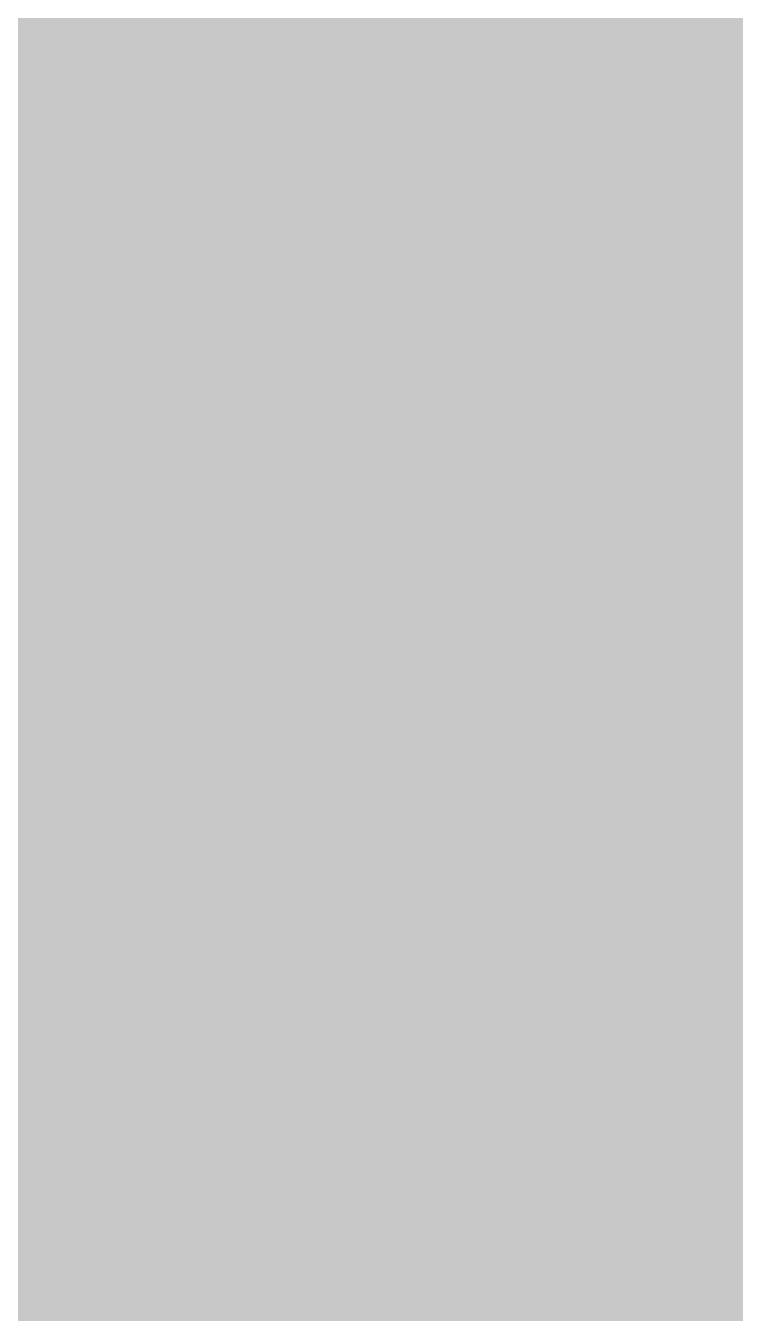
# Model space of a CAD drawing. Header units: metres. Extents: x 2773 to 296211, y -82189 to 61223.
# Drawn here: x 46847.051 to 46847.861, y 41412.408 to 41413.878 of the extents above; entities that cross this region are included whole.
import ezdxf

# ---------------------------------------------------------------- set-up
doc = ezdxf.new("R2010")
doc.units = ezdxf.units.M
doc.header["$LTSCALE"] = 0.5
doc.layers.add('KON_SCHRAFF', color=1, linetype='Continuous')

msp = doc.modelspace()

# ---------------------------------------------------------------- hatches: boundary and pattern name
at = {"layer": 'KON_SCHRAFF', "true_color": 0x636466}
h = msp.add_hatch(color=251, dxfattribs=at)
h.dxf.hatch_style = 1
h.paths.add_polyline_path([(46848.23, 41353.9903), (46788.23, 41362.5007), (46788.23, 38362.2897), (46848.23, 38362.2897)])
h.paths.add_polyline_path([(46848.23, 38362.2897), (46788.23, 38362.2897), (46662.7874, 38362.2897), (46662.7874, 38302.2897), (46848.23, 38302.2897)])
h.paths.add_polyline_path([(46310.7148, 38362.2897), (38435.3528, 38362.2897), (38435.3528, 38302.2897), (45813.9759, 38302.2897), (46166.0485, 38302.2897), (46310.7148, 38302.2897)])
h.paths.add_polyline_path([(43666.812, 41805.2436), (43606.812, 41813.754), (43606.812, 38362.2897), (43666.812, 38362.2897)])
h.paths.add_polyline_path([(46310.7148, 41490.2316), (38435.3528, 42607.2754), (38435.3528, 42547.2754), (46310.7148, 41430.2316)])
h.paths.add_polyline_path([(46848.23, 41413.9903), (46662.7874, 41440.2935), (46662.7874, 41380.2935), (46832.7417, 41356.1872), (46848.23, 41353.9903)])
h.paths.add_polyline_path([(40840.0315, 42206.195), (40774.95, 42215.4262), (40774.95, 38362.2897), (40840.0315, 38362.2897)])
h.paths.add_polyline_path([(38495.3528, 42538.765), (38435.3528, 42547.2754), (38435.3528, 38362.2897), (38495.3528, 38362.2897)])
h.paths.add_polyline_path([(37616.5413, 42723.4159), (37468.898, 42744.3576), (37468.898, 42684.3576), (37616.5413, 42663.4159)])
h.paths.add_polyline_path([(38113.2802, 42652.9583), (37968.6139, 42673.4778), (37968.6139, 42613.4778), (38113.2802, 42592.9583)])
h.paths.add_polyline_path([(37114.4315, 42734.6353), (37054.5193, 42743.1332), (37054.5193, 38362.2897), (37114.4315, 38362.2897)])
h.paths.add_polyline_path([(37114.4315, 42794.6353), (36033.8327, 42947.9077), (36033.8327, 42887.9077), (37114.4315, 42734.6353)])
h.paths.add_polyline_path([(36093.8116, 42879.4003), (36033.8327, 42887.9077), (36033.8327, 38362.2897), (36093.8116, 38362.2897)])
h.paths.add_polyline_path([(37114.4315, 38362.2897), (36093.8116, 38362.2897), (36033.8327, 38362.2897), (36033.8327, 38302.2897), (37114.4315, 38302.2897)])
h.paths.add_polyline_path([(37616.5413, 38362.2897), (37468.898, 38362.2897), (37468.898, 38302.2897), (37616.5413, 38302.2897)])
h.paths.add_polyline_path([(38113.2802, 38362.2897), (37968.6139, 38362.2897), (37968.6139, 38302.2897), (38113.2802, 38302.2897)])

doc.saveas('drawing.dxf')
